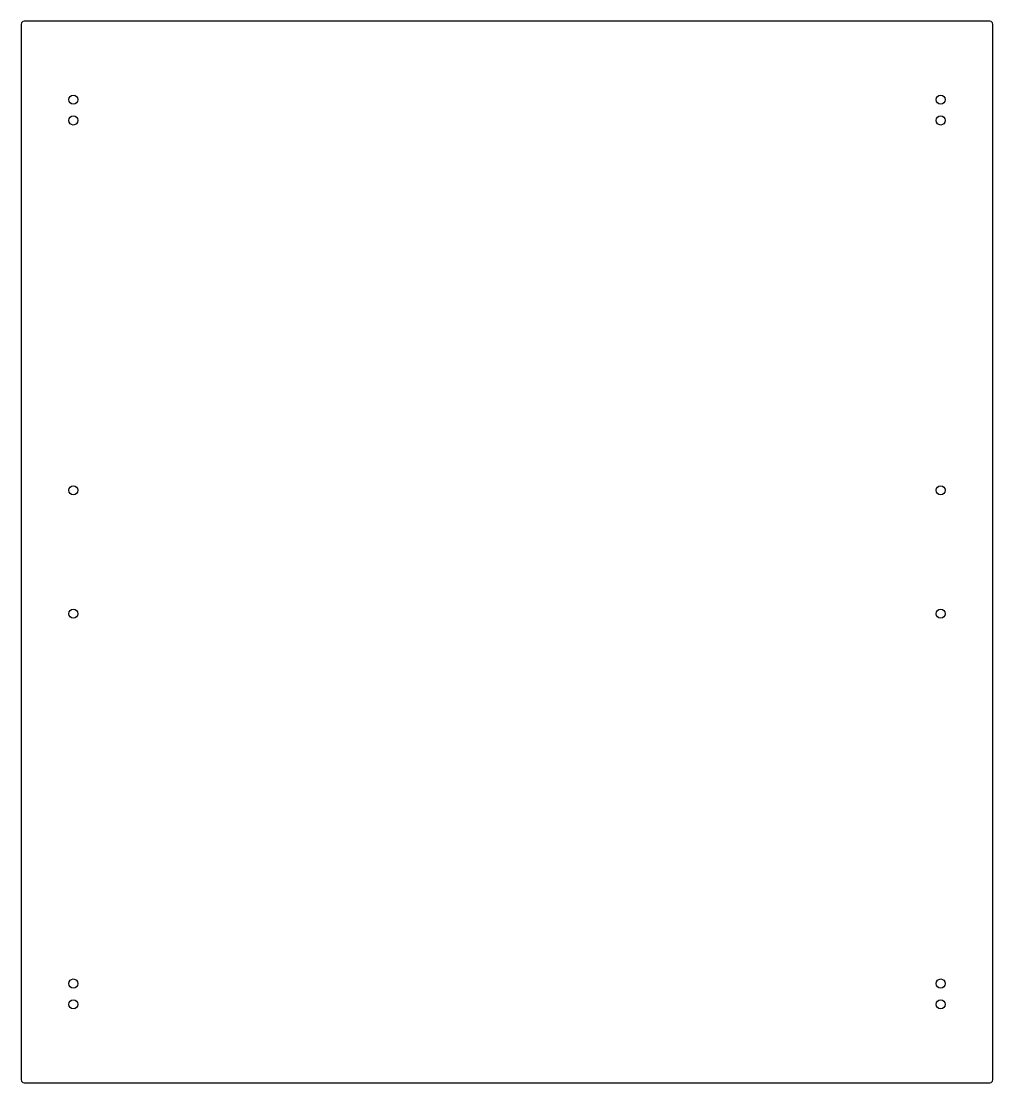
# Model space of a CAD drawing. Header units: millimetres. Extents: x -350 to 350, y -382 to 383.
import ezdxf

# ---------------------------------------------------------------- set-up
doc = ezdxf.new("R2010")
doc.units = ezdxf.units.MM
doc.layers.add('CUTOUTS', color=1, linetype='CONTINUOUS')
doc.layers.add('PERIMETER', color=5, linetype='CONTINUOUS')

msp = doc.modelspace()

# ---------------------------------------------------------------- linework, layer by layer
at = {"layer": 'CUTOUTS'}
for centre in [(-312.5, 326), (312.5, 326), (-312.5, 311), (312.5, 311), (-312.5, 44.5), (312.5, 44.5), (-312.5, -44.5), (312.5, -44.5), (-312.5, -311), (312.5, -311), (-312.5, -326), (312.5, -326)]:
    msp.add_circle(centre, 3.3, dxfattribs=at)
at = {"layer": 'PERIMETER'}
for p, q in [((348, 382.5), (-348, 382.5)), ((-350, 380.5), (-350, -380.5)), ((350, -380.5), (350, 380.5)), ((-348, -382.5), (348, -382.5))]:
    msp.add_line(p, q, dxfattribs=at)
for centre, start, end in [((-348, 380.5), 90, 180), ((348, 380.5), 0, 90), ((-348, -380.5), 180, 270), ((348, -380.5), 270, 360)]:
    msp.add_arc(centre, 2, start, end, dxfattribs=at)

doc.saveas('drawing.dxf')
